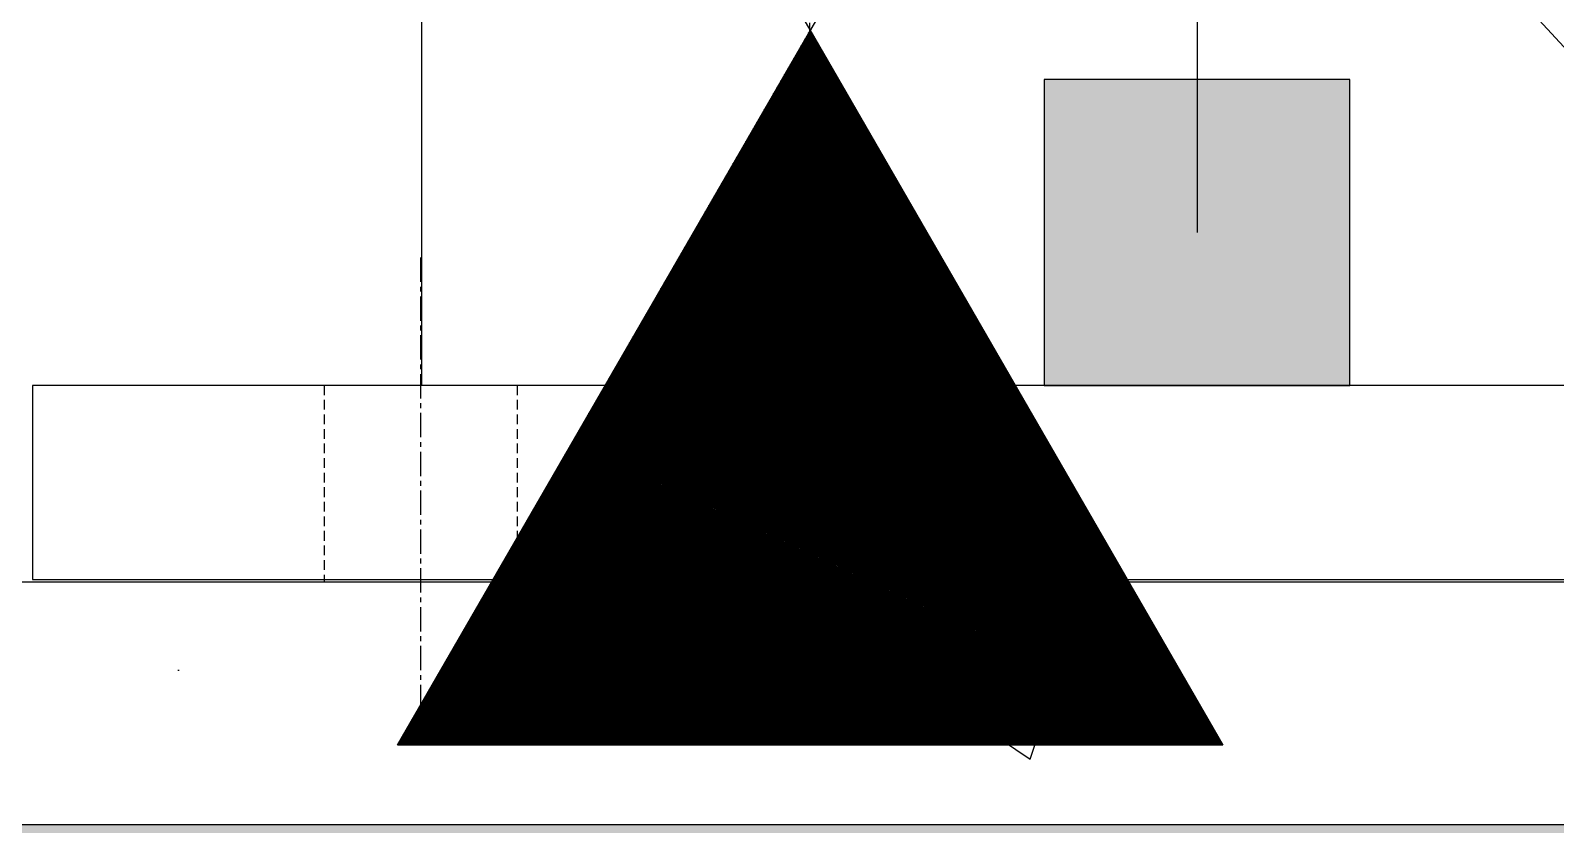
# Model space of a CAD drawing. Header units: millimetres. Extents: x -79526 to 153901, y -45620 to 21119.
# Drawn here: x 72367.3 to 72566.8, y -44324.3 to -44220.4 of the extents above; entities that cross this region are included whole.
import ezdxf

# ---------------------------------------------------------------- set-up
doc = ezdxf.new("R2010")
doc.units = ezdxf.units.MM
doc.header["$MEASUREMENT"] = 0
for name, pattern in [('ACAD_ISO02W100', [15, 12, -3]), ('CENTER', [50.8, 31.75, -6.35, 6.35, -6.35]), ('DASHED', [19.05, 12.7, -6.35])]:
    doc.linetypes.add(name, pattern=pattern)
for name, color, linetype in [('center', 7, 'CENTER'), ('Dashed', 7, 'DASHED'), ('notation', 6, 'Continuous'), ('Note', 7, 'Continuous'), ('Plot', 254, 'Continuous'), ('SolidLine', 7, 'Continuous')]:
    doc.layers.add(name, color=color, linetype=linetype)

# ---------------------------------------------------------------- blocks, each defined once
blk = doc.blocks.new('LOADPIN1')
at = {"color": 1}
for p, q in [((88678.05, -27778.37), (88786.05, -27965.43)), ((88678.05, -27965.43), (88786.05, -27778.52)), ((88786.05, -27965.43), (88678.05, -27965.43))]:
    blk.add_line(p, q, dxfattribs=at)
at = {"color": 1, "linetype": 'Continuous'}
for p, q in [((88729.88, -27875.66), (88732.63, -27872.9)), ((88730.12, -27875.24), (88732.57, -27872.79)), ((88730.36, -27874.82), (88732.5, -27872.68)), ((88730.6, -27874.4), (88732.44, -27872.57)), ((88730.84, -27873.98), (88732.37, -27872.46)), ((88731.09, -27873.57), (88732.31, -27872.34)), ((88731.33, -27873.15), (88732.24, -27872.23)), ((88731.57, -27872.73), (88732.18, -27872.12)), ((88731.81, -27872.31), (88732.11, -27872.01)), ((88725.53, -27883.19), (88733.8, -27874.92)), ((88725.77, -27882.77), (88733.73, -27874.81)), ((88726.01, -27882.35), (88733.67, -27874.7)), ((88726.26, -27881.93), (88733.6, -27874.59)), ((88726.5, -27881.51), (88733.54, -27874.47)), ((88726.74, -27881.09), (88733.47, -27874.36)), ((88726.98, -27880.68), (88733.41, -27874.25)), ((88727.22, -27880.26), (88733.34, -27874.14)), ((88727.46, -27879.84), (88733.28, -27874.02)), ((88727.7, -27879.42), (88733.21, -27873.91)), ((88727.95, -27879), (88733.15, -27873.8)), ((88728.19, -27878.59), (88733.08, -27873.69)), ((88728.43, -27878.17), (88733.02, -27873.58)), ((88728.67, -27877.75), (88732.95, -27873.46)), ((88728.91, -27877.33), (88732.89, -27873.35)), ((88729.15, -27876.91), (88732.83, -27873.24)), ((88729.4, -27876.49), (88732.76, -27873.13)), ((88729.64, -27876.08), (88732.7, -27873.02)), ((88721.18, -27890.71), (88734.96, -27876.94)), ((88721.43, -27890.3), (88734.9, -27876.83)), ((88721.67, -27889.88), (88734.83, -27876.71)), ((88721.91, -27889.46), (88734.77, -27876.6)), ((88722.15, -27889.04), (88734.7, -27876.49)), ((88722.39, -27888.62), (88734.64, -27876.38)), ((88722.63, -27888.21), (88734.57, -27876.27)), ((88722.88, -27887.79), (88734.51, -27876.15)), ((88723.12, -27887.37), (88734.44, -27876.04)), ((88723.36, -27886.95), (88734.38, -27875.93)), ((88723.6, -27886.53), (88734.31, -27875.82)), ((88723.84, -27886.11), (88734.25, -27875.71)), ((88724.08, -27885.7), (88734.18, -27875.59)), ((88724.32, -27885.28), (88734.12, -27875.48)), ((88724.57, -27884.86), (88734.05, -27875.37)), ((88724.81, -27884.44), (88733.99, -27875.26)), ((88725.05, -27884.02), (88733.93, -27875.15)), ((88725.29, -27883.6), (88733.86, -27875.03)), ((88716.84, -27898.24), (88736.13, -27878.96)), ((88717.08, -27897.83), (88736.06, -27878.84)), ((88717.32, -27897.41), (88736, -27878.73)), ((88717.56, -27896.99), (88735.93, -27878.62)), ((88717.8, -27896.57), (88735.87, -27878.51)), ((88718.05, -27896.15), (88735.8, -27878.4)), ((88718.29, -27895.73), (88735.74, -27878.28)), ((88718.53, -27895.32), (88735.67, -27878.17)), ((88718.77, -27894.9), (88735.61, -27878.06)), ((88719.01, -27894.48), (88735.54, -27877.95)), ((88719.25, -27894.06), (88735.48, -27877.84)), ((88719.49, -27893.64), (88735.41, -27877.72)), ((88719.74, -27893.22), (88735.35, -27877.61)), ((88719.98, -27892.81), (88735.28, -27877.5)), ((88720.22, -27892.39), (88735.22, -27877.39)), ((88720.46, -27891.97), (88735.15, -27877.27)), ((88720.7, -27891.55), (88735.09, -27877.16)), ((88720.94, -27891.13), (88735.03, -27877.05)), ((88712.49, -27905.77), (88737.29, -27880.97)), ((88712.73, -27905.35), (88737.23, -27880.86)), ((88712.97, -27904.94), (88737.16, -27880.75)), ((88713.22, -27904.52), (88737.1, -27880.64)), ((88713.46, -27904.1), (88737.03, -27880.53)), ((88713.7, -27903.68), (88736.97, -27880.41)), ((88713.94, -27903.26), (88736.9, -27880.3)), ((88714.18, -27902.84), (88736.84, -27880.19)), ((88714.42, -27902.43), (88736.77, -27880.08)), ((88714.66, -27902.01), (88736.71, -27879.96)), ((88714.91, -27901.59), (88736.64, -27879.85)), ((88715.15, -27901.17), (88736.58, -27879.74)), ((88715.39, -27900.75), (88736.51, -27879.63)), ((88715.63, -27900.33), (88736.45, -27879.52)), ((88715.87, -27899.92), (88736.38, -27879.4)), ((88716.11, -27899.5), (88736.32, -27879.29)), ((88716.36, -27899.08), (88736.25, -27879.18)), ((88716.6, -27898.66), (88736.19, -27879.07)), ((88708.39, -27912.88), (88738.39, -27882.88)), ((88708.63, -27912.46), (88738.33, -27882.77)), ((88708.87, -27912.05), (88738.26, -27882.65)), ((88709.11, -27911.63), (88738.2, -27882.54)), ((88709.35, -27911.21), (88738.13, -27882.43)), ((88709.59, -27910.79), (88738.07, -27882.32)), ((88709.84, -27910.37), (88738, -27882.21)), ((88710.08, -27909.95), (88737.94, -27882.09)), ((88710.32, -27909.54), (88737.87, -27881.98)), ((88710.56, -27909.12), (88737.81, -27881.87)), ((88710.8, -27908.7), (88737.74, -27881.76)), ((88711.04, -27908.28), (88737.68, -27881.65)), ((88711.28, -27907.86), (88737.61, -27881.53)), ((88711.53, -27907.45), (88737.55, -27881.42)), ((88711.77, -27907.03), (88737.48, -27881.31)), ((88712.01, -27906.61), (88737.42, -27881.2)), ((88712.25, -27906.19), (88737.35, -27881.09)), ((88704.04, -27920.41), (88739.55, -27884.9)), ((88704.28, -27919.99), (88739.49, -27884.78)), ((88704.52, -27919.57), (88739.43, -27884.67)), ((88704.76, -27919.16), (88739.36, -27884.56)), ((88705.01, -27918.74), (88739.3, -27884.45)), ((88705.25, -27918.32), (88739.23, -27884.34)), ((88705.49, -27917.9), (88739.17, -27884.22)), ((88705.73, -27917.48), (88739.1, -27884.11)), ((88705.97, -27917.07), (88739.04, -27884)), ((88706.21, -27916.65), (88738.97, -27883.89)), ((88706.45, -27916.23), (88738.91, -27883.78)), ((88706.7, -27915.81), (88738.84, -27883.66)), ((88706.94, -27915.39), (88738.78, -27883.55)), ((88707.18, -27914.97), (88738.71, -27883.44)), ((88707.42, -27914.56), (88738.65, -27883.33)), ((88707.66, -27914.14), (88738.58, -27883.21)), ((88707.9, -27913.72), (88738.52, -27883.1)), ((88708.14, -27913.3), (88738.45, -27882.99)), ((88699.69, -27927.94), (88740.72, -27886.91)), ((88699.93, -27927.52), (88740.65, -27886.8)), ((88700.18, -27927.1), (88740.59, -27886.69)), ((88700.42, -27926.69), (88740.53, -27886.58)), ((88700.66, -27926.27), (88740.46, -27886.46)), ((88700.9, -27925.85), (88740.4, -27886.35)), ((88701.14, -27925.43), (88740.33, -27886.24)), ((88701.38, -27925.01), (88740.27, -27886.13)), ((88701.62, -27924.59), (88740.2, -27886.02)), ((88701.87, -27924.18), (88740.14, -27885.9)), ((88702.11, -27923.76), (88740.07, -27885.79)), ((88702.35, -27923.34), (88740.01, -27885.68)), ((88702.59, -27922.92), (88739.94, -27885.57)), ((88702.83, -27922.5), (88739.88, -27885.46)), ((88703.07, -27922.08), (88739.81, -27885.34)), ((88703.32, -27921.67), (88739.75, -27885.23)), ((88703.56, -27921.25), (88739.68, -27885.12)), ((88703.8, -27920.83), (88739.62, -27885.01)), ((88695.35, -27935.47), (88741.88, -27888.93)), ((88695.59, -27935.05), (88741.82, -27888.82)), ((88695.83, -27934.63), (88741.75, -27888.71)), ((88696.07, -27934.21), (88741.69, -27888.59)), ((88696.31, -27933.8), (88741.63, -27888.48)), ((88696.55, -27933.38), (88741.56, -27888.37)), ((88696.8, -27932.96), (88741.5, -27888.26)), ((88697.04, -27932.54), (88741.43, -27888.15)), ((88697.28, -27932.12), (88741.37, -27888.03)), ((88697.52, -27931.7), (88741.3, -27887.92)), ((88697.76, -27931.29), (88741.24, -27887.81)), ((88698, -27930.87), (88741.17, -27887.7)), ((88698.24, -27930.45), (88741.11, -27887.59)), ((88698.49, -27930.03), (88741.04, -27887.47)), ((88698.73, -27929.61), (88740.98, -27887.36)), ((88698.97, -27929.19), (88740.91, -27887.25)), ((88699.21, -27928.78), (88740.85, -27887.14)), ((88699.45, -27928.36), (88740.78, -27887.03)), ((88691, -27943), (88743.05, -27890.95)), ((88691.24, -27942.58), (88742.98, -27890.84)), ((88691.48, -27942.16), (88742.92, -27890.72)), ((88691.72, -27941.74), (88742.85, -27890.61)), ((88691.97, -27941.32), (88742.79, -27890.5)), ((88692.21, -27940.91), (88742.73, -27890.39)), ((88692.45, -27940.49), (88742.66, -27890.28)), ((88692.69, -27940.07), (88742.6, -27890.16)), ((88692.93, -27939.65), (88742.53, -27890.05)), ((88693.17, -27939.23), (88742.47, -27889.94)), ((88693.41, -27938.81), (88742.4, -27889.83)), ((88693.66, -27938.4), (88742.34, -27889.71)), ((88693.9, -27937.98), (88742.27, -27889.6)), ((88694.14, -27937.56), (88742.21, -27889.49)), ((88694.38, -27937.14), (88742.14, -27889.38)), ((88694.62, -27936.72), (88742.08, -27889.27)), ((88694.86, -27936.31), (88742.01, -27889.15)), ((88695.1, -27935.89), (88741.95, -27889.04)), ((88686.65, -27950.53), (88744.21, -27892.97)), ((88686.89, -27950.11), (88744.15, -27892.85)), ((88687.14, -27949.69), (88744.08, -27892.74)), ((88687.38, -27949.27), (88744.02, -27892.63)), ((88687.62, -27948.85), (88743.95, -27892.52)), ((88687.86, -27948.43), (88743.89, -27892.4)), ((88688.1, -27948.02), (88743.83, -27892.29)), ((88688.34, -27947.6), (88743.76, -27892.18)), ((88688.58, -27947.18), (88743.7, -27892.07)), ((88688.83, -27946.76), (88743.63, -27891.96)), ((88689.07, -27946.34), (88743.57, -27891.84)), ((88689.31, -27945.92), (88743.5, -27891.73)), ((88689.55, -27945.51), (88743.44, -27891.62)), ((88689.79, -27945.09), (88743.37, -27891.51)), ((88690.03, -27944.67), (88743.31, -27891.4)), ((88690.28, -27944.25), (88743.24, -27891.28)), ((88690.52, -27943.83), (88743.18, -27891.17)), ((88690.76, -27943.42), (88743.11, -27891.06)), ((88682.55, -27957.64), (88745.31, -27894.87)), ((88682.79, -27957.22), (88745.25, -27894.76)), ((88683.03, -27956.8), (88745.18, -27894.65)), ((88683.27, -27956.38), (88745.12, -27894.53)), ((88683.51, -27955.96), (88745.05, -27894.42)), ((88683.76, -27955.54), (88744.99, -27894.31)), ((88684, -27955.13), (88744.93, -27894.2)), ((88684.24, -27954.71), (88744.86, -27894.09)), ((88684.48, -27954.29), (88744.8, -27893.97)), ((88684.72, -27953.87), (88744.73, -27893.86)), ((88684.96, -27953.45), (88744.67, -27893.75)), ((88685.2, -27953.04), (88744.6, -27893.64)), ((88685.45, -27952.62), (88744.54, -27893.53)), ((88685.69, -27952.2), (88744.47, -27893.41)), ((88685.93, -27951.78), (88744.41, -27893.3)), ((88686.17, -27951.36), (88744.34, -27893.19)), ((88686.41, -27950.94), (88744.28, -27893.08)), ((88678.2, -27965.16), (88746.48, -27896.89)), ((88678.44, -27964.75), (88746.41, -27896.78)), ((88678.68, -27964.33), (88746.35, -27896.66)), ((88678.93, -27963.91), (88746.28, -27896.55)), ((88679.17, -27963.49), (88746.22, -27896.44)), ((88679.41, -27963.07), (88746.15, -27896.33)), ((88679.65, -27962.66), (88746.09, -27896.22)), ((88679.89, -27962.24), (88746.03, -27896.1)), ((88680.13, -27961.82), (88745.96, -27895.99)), ((88680.37, -27961.4), (88745.9, -27895.88)), ((88680.62, -27960.98), (88745.83, -27895.77)), ((88680.86, -27960.56), (88745.77, -27895.65)), ((88681.1, -27960.15), (88745.7, -27895.54)), ((88681.34, -27959.73), (88745.64, -27895.43)), ((88681.58, -27959.31), (88745.57, -27895.32)), ((88681.82, -27958.89), (88745.51, -27895.21)), ((88682.06, -27958.47), (88745.44, -27895.09)), ((88682.31, -27958.05), (88745.38, -27894.98)), ((88678.12, -27965.43), (88746.54, -27897)), ((88678.29, -27965.43), (88746.61, -27897.11)), ((88678.47, -27965.43), (88746.67, -27897.22)), ((88678.65, -27965.43), (88746.74, -27897.34)), ((88678.82, -27965.43), (88746.8, -27897.45)), ((88679, -27965.43), (88746.87, -27897.56)), ((88679.18, -27965.43), (88746.93, -27897.67)), ((88679.35, -27965.43), (88747, -27897.78)), ((88679.53, -27965.43), (88747.06, -27897.9)), ((88679.71, -27965.43), (88747.13, -27898.01)), ((88679.88, -27965.43), (88747.19, -27898.12)), ((88680.06, -27965.43), (88747.25, -27898.23)), ((88680.24, -27965.43), (88747.32, -27898.34)), ((88680.41, -27965.43), (88747.38, -27898.46)), ((88680.59, -27965.43), (88747.45, -27898.57)), ((88680.77, -27965.43), (88747.51, -27898.68)), ((88680.94, -27965.43), (88747.58, -27898.79)), ((88681.12, -27965.43), (88747.64, -27898.9)), ((88681.3, -27965.43), (88747.71, -27899.02)), ((88681.47, -27965.43), (88747.77, -27899.13)), ((88681.65, -27965.43), (88747.84, -27899.24)), ((88681.83, -27965.43), (88747.9, -27899.35)), ((88682, -27965.43), (88747.97, -27899.47)), ((88682.18, -27965.43), (88748.03, -27899.58)), ((88682.36, -27965.43), (88748.1, -27899.69)), ((88682.53, -27965.43), (88748.16, -27899.8)), ((88682.71, -27965.43), (88748.23, -27899.91)), ((88682.89, -27965.43), (88748.29, -27900.03)), ((88683.07, -27965.43), (88748.35, -27900.14)), ((88683.24, -27965.43), (88748.42, -27900.25)), ((88683.42, -27965.43), (88748.48, -27900.36)), ((88683.6, -27965.43), (88748.55, -27900.47)), ((88683.77, -27965.43), (88748.61, -27900.59)), ((88683.95, -27965.43), (88748.68, -27900.7)), ((88684.13, -27965.43), (88748.74, -27900.81)), ((88684.3, -27965.43), (88748.81, -27900.92)), ((88684.48, -27965.43), (88748.87, -27901.03)), ((88684.66, -27965.43), (88748.94, -27901.15)), ((88684.83, -27965.43), (88749, -27901.26)), ((88685.01, -27965.43), (88749.07, -27901.37)), ((88685.19, -27965.43), (88749.13, -27901.48)), ((88685.36, -27965.43), (88749.2, -27901.59)), ((88685.54, -27965.43), (88749.26, -27901.71)), ((88685.72, -27965.43), (88749.33, -27901.82)), ((88685.89, -27965.43), (88749.39, -27901.93)), ((88686.07, -27965.43), (88749.45, -27902.04)), ((88686.25, -27965.43), (88749.52, -27902.15)), ((88686.42, -27965.43), (88749.58, -27902.27)), ((88686.6, -27965.43), (88749.65, -27902.38)), ((88686.78, -27965.43), (88749.71, -27902.49)), ((88686.95, -27965.43), (88749.78, -27902.6)), ((88687.13, -27965.43), (88749.84, -27902.72)), ((88687.31, -27965.43), (88749.91, -27902.83)), ((88687.48, -27965.43), (88749.97, -27902.94)), ((88687.66, -27965.43), (88750.04, -27903.05)), ((88687.84, -27965.43), (88750.1, -27903.16)), ((88688.02, -27965.43), (88750.17, -27903.28)), ((88688.19, -27965.43), (88750.23, -27903.39)), ((88688.37, -27965.43), (88750.3, -27903.5)), ((88688.55, -27965.43), (88750.36, -27903.61)), ((88688.72, -27965.43), (88750.43, -27903.72)), ((88688.9, -27965.43), (88750.49, -27903.84)), ((88689.08, -27965.43), (88750.55, -27903.95)), ((88689.25, -27965.43), (88750.62, -27904.06)), ((88689.43, -27965.43), (88750.68, -27904.17)), ((88689.61, -27965.43), (88750.75, -27904.28)), ((88689.78, -27965.43), (88750.81, -27904.4)), ((88689.96, -27965.43), (88750.88, -27904.51)), ((88690.14, -27965.43), (88750.94, -27904.62)), ((88690.31, -27965.43), (88751.01, -27904.73)), ((88690.49, -27965.43), (88751.07, -27904.84)), ((88690.67, -27965.43), (88751.14, -27904.96)), ((88690.84, -27965.43), (88751.2, -27905.07)), ((88691.02, -27965.43), (88751.27, -27905.18)), ((88691.2, -27965.43), (88751.33, -27905.29)), ((88691.37, -27965.43), (88751.4, -27905.41)), ((88691.55, -27965.43), (88751.46, -27905.52)), ((88691.73, -27965.43), (88751.53, -27905.63)), ((88691.9, -27965.43), (88751.59, -27905.74)), ((88692.08, -27965.43), (88751.65, -27905.85)), ((88692.26, -27965.43), (88751.72, -27905.97)), ((88692.43, -27965.43), (88751.78, -27906.08)), ((88692.61, -27965.43), (88751.85, -27906.19)), ((88692.79, -27965.43), (88751.91, -27906.3)), ((88692.96, -27965.43), (88751.98, -27906.41)), ((88693.14, -27965.43), (88752.04, -27906.53)), ((88693.32, -27965.43), (88752.11, -27906.64)), ((88693.5, -27965.43), (88752.17, -27906.75)), ((88693.67, -27965.43), (88752.24, -27906.86)), ((88693.85, -27965.43), (88752.3, -27906.97)), ((88694.03, -27965.43), (88752.37, -27907.09)), ((88694.2, -27965.43), (88752.43, -27907.2)), ((88694.38, -27965.43), (88752.5, -27907.31)), ((88694.56, -27965.43), (88752.56, -27907.42)), ((88694.73, -27965.43), (88752.63, -27907.53)), ((88694.91, -27965.43), (88752.69, -27907.65)), ((88695.09, -27965.43), (88752.75, -27907.76)), ((88695.26, -27965.43), (88752.82, -27907.87)), ((88695.44, -27965.43), (88752.88, -27907.98)), ((88695.62, -27965.43), (88752.95, -27908.09)), ((88695.79, -27965.43), (88753.01, -27908.21)), ((88695.97, -27965.43), (88753.08, -27908.32)), ((88696.15, -27965.43), (88753.14, -27908.43)), ((88696.32, -27965.43), (88753.21, -27908.54)), ((88696.5, -27965.43), (88753.27, -27908.66)), ((88696.68, -27965.43), (88753.34, -27908.77)), ((88696.85, -27965.43), (88753.4, -27908.88)), ((88697.03, -27965.43), (88753.47, -27908.99)), ((88697.21, -27965.43), (88753.53, -27909.1)), ((88697.38, -27965.43), (88753.6, -27909.22)), ((88697.56, -27965.43), (88753.66, -27909.33)), ((88697.74, -27965.43), (88753.73, -27909.44)), ((88697.91, -27965.43), (88753.79, -27909.55)), ((88698.09, -27965.43), (88753.85, -27909.66)), ((88698.27, -27965.43), (88753.92, -27909.78)), ((88698.44, -27965.43), (88753.98, -27909.89)), ((88698.62, -27965.43), (88754.05, -27910)), ((88698.8, -27965.43), (88754.11, -27910.11)), ((88698.98, -27965.43), (88754.18, -27910.22)), ((88699.15, -27965.43), (88754.24, -27910.34)), ((88699.33, -27965.43), (88754.31, -27910.45)), ((88699.51, -27965.43), (88754.37, -27910.56)), ((88699.68, -27965.43), (88754.44, -27910.67)), ((88699.86, -27965.43), (88754.5, -27910.78)), ((88700.04, -27965.43), (88754.57, -27910.9)), ((88700.21, -27965.43), (88754.63, -27911.01)), ((88700.39, -27965.43), (88754.7, -27911.12)), ((88700.57, -27965.43), (88754.76, -27911.23)), ((88700.74, -27965.43), (88754.83, -27911.34)), ((88700.92, -27965.43), (88754.89, -27911.46)), ((88701.1, -27965.43), (88754.95, -27911.57)), ((88701.27, -27965.43), (88755.02, -27911.68)), ((88701.45, -27965.43), (88755.08, -27911.79)), ((88701.63, -27965.43), (88755.15, -27911.91)), ((88701.8, -27965.43), (88755.21, -27912.02)), ((88701.98, -27965.43), (88755.28, -27912.13)), ((88702.16, -27965.43), (88755.34, -27912.24)), ((88702.33, -27965.43), (88755.41, -27912.35)), ((88702.51, -27965.43), (88755.47, -27912.47)), ((88702.69, -27965.43), (88755.54, -27912.58)), ((88702.86, -27965.43), (88755.6, -27912.69)), ((88703.04, -27965.43), (88755.67, -27912.8)), ((88703.22, -27965.43), (88755.73, -27912.91)), ((88703.39, -27965.43), (88755.8, -27913.03)), ((88703.57, -27965.43), (88755.86, -27913.14)), ((88703.75, -27965.43), (88755.93, -27913.25)), ((88703.92, -27965.43), (88755.99, -27913.36)), ((88704.1, -27965.43), (88756.05, -27913.47)), ((88704.28, -27965.43), (88756.12, -27913.59)), ((88704.46, -27965.43), (88756.18, -27913.7)), ((88704.63, -27965.43), (88756.25, -27913.81)), ((88704.81, -27965.43), (88756.31, -27913.92)), ((88704.99, -27965.43), (88756.38, -27914.03)), ((88705.16, -27965.43), (88756.44, -27914.15)), ((88705.34, -27965.43), (88756.51, -27914.26)), ((88705.52, -27965.43), (88756.57, -27914.37)), ((88705.69, -27965.43), (88756.64, -27914.48)), ((88705.87, -27965.43), (88756.7, -27914.59)), ((88706.05, -27965.43), (88756.77, -27914.71)), ((88706.22, -27965.43), (88756.83, -27914.82)), ((88706.4, -27965.43), (88756.9, -27914.93)), ((88706.58, -27965.43), (88756.96, -27915.04)), ((88706.75, -27965.43), (88757.03, -27915.16)), ((88706.93, -27965.43), (88757.09, -27915.27)), ((88707.11, -27965.43), (88757.15, -27915.38)), ((88707.28, -27965.43), (88757.22, -27915.49)), ((88707.46, -27965.43), (88757.28, -27915.6)), ((88707.64, -27965.43), (88757.35, -27915.72)), ((88707.81, -27965.43), (88757.41, -27915.83)), ((88707.99, -27965.43), (88757.48, -27915.94)), ((88708.17, -27965.43), (88757.54, -27916.05)), ((88708.34, -27965.43), (88757.61, -27916.16)), ((88708.52, -27965.43), (88757.67, -27916.28)), ((88708.7, -27965.43), (88757.74, -27916.39)), ((88708.87, -27965.43), (88757.8, -27916.5)), ((88709.05, -27965.43), (88757.87, -27916.61)), ((88709.23, -27965.43), (88757.93, -27916.72)), ((88709.4, -27965.43), (88758, -27916.84)), ((88709.58, -27965.43), (88758.06, -27916.95)), ((88709.76, -27965.43), (88758.13, -27917.06)), ((88709.94, -27965.43), (88758.19, -27917.17)), ((88710.11, -27965.43), (88758.25, -27917.28)), ((88710.29, -27965.43), (88758.32, -27917.4)), ((88710.47, -27965.43), (88758.38, -27917.51)), ((88710.64, -27965.43), (88758.45, -27917.62)), ((88710.82, -27965.43), (88758.51, -27917.73)), ((88711, -27965.43), (88758.58, -27917.85)), ((88711.17, -27965.43), (88758.64, -27917.96)), ((88711.35, -27965.43), (88758.71, -27918.07)), ((88711.53, -27965.43), (88758.77, -27918.18)), ((88711.7, -27965.43), (88758.84, -27918.29)), ((88711.88, -27965.43), (88758.9, -27918.41)), ((88712.06, -27965.43), (88758.97, -27918.52)), ((88712.23, -27965.43), (88759.03, -27918.63)), ((88712.41, -27965.43), (88759.1, -27918.74)), ((88712.59, -27965.43), (88759.16, -27918.85)), ((88712.76, -27965.43), (88759.23, -27918.97)), ((88712.94, -27965.43), (88759.29, -27919.08)), ((88713.12, -27965.43), (88759.35, -27919.19)), ((88713.29, -27965.43), (88759.42, -27919.3)), ((88713.47, -27965.43), (88759.48, -27919.41)), ((88713.65, -27965.43), (88759.55, -27919.53)), ((88713.82, -27965.43), (88759.61, -27919.64)), ((88714, -27965.43), (88759.68, -27919.75)), ((88714.18, -27965.43), (88759.74, -27919.86)), ((88714.35, -27965.43), (88759.81, -27919.97)), ((88714.53, -27965.43), (88759.87, -27920.09)), ((88714.71, -27965.43), (88759.94, -27920.2)), ((88714.89, -27965.43), (88760, -27920.31)), ((88715.06, -27965.43), (88760.07, -27920.42)), ((88715.24, -27965.43), (88760.13, -27920.53)), ((88715.42, -27965.43), (88760.2, -27920.65)), ((88715.59, -27965.43), (88760.26, -27920.76)), ((88715.77, -27965.43), (88760.33, -27920.87)), ((88715.95, -27965.43), (88760.39, -27920.98)), ((88716.12, -27965.43), (88760.45, -27921.1)), ((88716.3, -27965.43), (88760.52, -27921.21)), ((88716.48, -27965.43), (88760.58, -27921.32)), ((88716.65, -27965.43), (88760.65, -27921.43)), ((88716.83, -27965.43), (88760.71, -27921.54)), ((88717.01, -27965.43), (88760.78, -27921.66)), ((88717.18, -27965.43), (88760.84, -27921.77)), ((88717.36, -27965.43), (88760.91, -27921.88)), ((88717.54, -27965.43), (88760.97, -27921.99)), ((88717.71, -27965.43), (88761.04, -27922.1)), ((88717.89, -27965.43), (88761.1, -27922.22)), ((88718.07, -27965.43), (88761.17, -27922.33)), ((88718.24, -27965.43), (88761.23, -27922.44)), ((88718.42, -27965.43), (88761.3, -27922.55)), ((88718.6, -27965.43), (88761.36, -27922.66)), ((88718.77, -27965.43), (88761.43, -27922.78)), ((88718.95, -27965.43), (88761.49, -27922.89)), ((88719.13, -27965.43), (88761.55, -27923)), ((88719.3, -27965.43), (88761.62, -27923.11)), ((88719.48, -27965.43), (88761.68, -27923.22)), ((88719.66, -27965.43), (88761.75, -27923.34)), ((88719.83, -27965.43), (88761.81, -27923.45)), ((88720.01, -27965.43), (88761.88, -27923.56)), ((88720.19, -27965.43), (88761.94, -27923.67)), ((88720.37, -27965.43), (88762.01, -27923.78)), ((88720.54, -27965.43), (88762.07, -27923.9)), ((88720.72, -27965.43), (88762.14, -27924.01)), ((88720.9, -27965.43), (88762.2, -27924.12)), ((88721.07, -27965.43), (88762.27, -27924.23)), ((88721.25, -27965.43), (88762.33, -27924.35)), ((88721.43, -27965.43), (88762.4, -27924.46)), ((88721.6, -27965.43), (88762.46, -27924.57)), ((88721.78, -27965.43), (88762.53, -27924.68)), ((88721.96, -27965.43), (88762.59, -27924.79)), ((88722.13, -27965.43), (88762.65, -27924.91)), ((88722.31, -27965.43), (88762.72, -27925.02)), ((88722.49, -27965.43), (88762.78, -27925.13)), ((88722.66, -27965.43), (88762.85, -27925.24)), ((88722.84, -27965.43), (88762.91, -27925.35)), ((88723.02, -27965.43), (88762.98, -27925.47)), ((88723.19, -27965.43), (88763.04, -27925.58)), ((88723.37, -27965.43), (88763.11, -27925.69)), ((88723.55, -27965.43), (88763.17, -27925.8)), ((88723.72, -27965.43), (88763.24, -27925.91)), ((88723.9, -27965.43), (88763.3, -27926.03)), ((88724.08, -27965.43), (88763.37, -27926.14)), ((88724.25, -27965.43), (88763.43, -27926.25)), ((88724.43, -27965.43), (88763.5, -27926.36)), ((88724.61, -27965.43), (88763.56, -27926.47)), ((88724.78, -27965.43), (88763.63, -27926.59)), ((88724.96, -27965.43), (88763.69, -27926.7)), ((88725.14, -27965.43), (88763.75, -27926.81)), ((88725.31, -27965.43), (88763.82, -27926.92)), ((88725.49, -27965.43), (88763.88, -27927.03)), ((88725.67, -27965.43), (88763.95, -27927.15)), ((88725.85, -27965.43), (88764.01, -27927.26)), ((88726.02, -27965.43), (88764.08, -27927.37)), ((88726.2, -27965.43), (88764.14, -27927.48)), ((88726.38, -27965.43), (88764.21, -27927.6)), ((88726.55, -27965.43), (88764.27, -27927.71)), ((88726.73, -27965.43), (88764.34, -27927.82)), ((88726.91, -27965.43), (88764.4, -27927.93)), ((88727.08, -27965.43), (88764.47, -27928.04)), ((88727.26, -27965.43), (88764.53, -27928.16)), ((88727.44, -27965.43), (88764.6, -27928.27)), ((88727.61, -27965.43), (88764.66, -27928.38)), ((88727.79, -27965.43), (88764.73, -27928.49)), ((88727.97, -27965.43), (88764.79, -27928.6)), ((88728.14, -27965.43), (88764.85, -27928.72)), ((88728.32, -27965.43), (88764.92, -27928.83)), ((88728.5, -27965.43), (88764.98, -27928.94)), ((88728.67, -27965.43), (88765.05, -27929.05)), ((88728.85, -27965.43), (88765.11, -27929.16)), ((88729.03, -27965.43), (88765.18, -27929.28)), ((88729.2, -27965.43), (88765.24, -27929.39)), ((88729.38, -27965.43), (88765.31, -27929.5)), ((88729.56, -27965.43), (88765.37, -27929.61)), ((88729.73, -27965.43), (88765.44, -27929.72)), ((88729.91, -27965.43), (88765.5, -27929.84)), ((88730.09, -27965.43), (88765.57, -27929.95)), ((88730.26, -27965.43), (88765.63, -27930.06)), ((88730.44, -27965.43), (88765.7, -27930.17)), ((88730.62, -27965.43), (88765.76, -27930.29)), ((88730.79, -27965.43), (88765.82, -27930.4)), ((88730.97, -27965.43), (88765.89, -27930.51)), ((88731.15, -27965.43), (88765.95, -27930.62)), ((88731.33, -27965.43), (88766.02, -27930.73)), ((88731.5, -27965.43), (88766.08, -27930.85)), ((88731.68, -27965.43), (88766.15, -27930.96)), ((88731.86, -27965.43), (88766.21, -27931.07)), ((88732.03, -27965.43), (88766.28, -27931.18)), ((88732.21, -27965.43), (88766.34, -27931.29)), ((88732.39, -27965.43), (88766.41, -27931.41)), ((88732.56, -27965.43), (88766.47, -27931.52)), ((88732.74, -27965.43), (88766.54, -27931.63)), ((88732.92, -27965.43), (88766.6, -27931.74)), ((88733.09, -27965.43), (88766.67, -27931.85)), ((88733.27, -27965.43), (88766.73, -27931.97)), ((88733.45, -27965.43), (88766.8, -27932.08)), ((88733.62, -27965.43), (88766.86, -27932.19)), ((88733.8, -27965.43), (88766.92, -27932.3)), ((88733.98, -27965.43), (88766.99, -27932.41)), ((88734.15, -27965.43), (88767.05, -27932.53)), ((88734.33, -27965.43), (88767.12, -27932.64)), ((88734.51, -27965.43), (88767.18, -27932.75)), ((88734.68, -27965.43), (88767.25, -27932.86)), ((88734.86, -27965.43), (88767.31, -27932.97)), ((88735.04, -27965.43), (88767.38, -27933.09)), ((88735.21, -27965.43), (88767.44, -27933.2)), ((88735.39, -27965.43), (88767.51, -27933.31)), ((88735.57, -27965.43), (88767.57, -27933.42)), ((88735.74, -27965.43), (88767.64, -27933.54)), ((88735.92, -27965.43), (88767.7, -27933.65)), ((88736.1, -27965.43), (88767.77, -27933.76)), ((88736.28, -27965.43), (88767.83, -27933.87)), ((88736.45, -27965.43), (88767.9, -27933.98)), ((88736.63, -27965.43), (88767.96, -27934.1)), ((88736.81, -27965.43), (88768.02, -27934.21)), ((88736.98, -27965.43), (88768.09, -27934.32)), ((88737.16, -27965.43), (88768.15, -27934.43)), ((88737.34, -27965.43), (88768.22, -27934.54)), ((88737.51, -27965.43), (88768.28, -27934.66)), ((88737.69, -27965.43), (88768.35, -27934.77)), ((88737.87, -27965.43), (88768.41, -27934.88)), ((88738.04, -27965.43), (88768.48, -27934.99)), ((88738.22, -27965.43), (88768.54, -27935.1)), ((88738.4, -27965.43), (88768.61, -27935.22)), ((88738.57, -27965.43), (88768.67, -27935.33)), ((88738.75, -27965.43), (88768.74, -27935.44)), ((88738.93, -27965.43), (88768.8, -27935.55)), ((88739.1, -27965.43), (88768.87, -27935.66)), ((88739.28, -27965.43), (88768.93, -27935.78)), ((88739.46, -27965.43), (88769, -27935.89)), ((88739.63, -27965.43), (88769.06, -27936)), ((88739.81, -27965.43), (88769.12, -27936.11)), ((88739.99, -27965.43), (88769.19, -27936.22)), ((88740.16, -27965.43), (88769.25, -27936.34)), ((88740.34, -27965.43), (88769.32, -27936.45)), ((88740.52, -27965.43), (88769.38, -27936.56)), ((88740.69, -27965.43), (88769.45, -27936.67)), ((88740.87, -27965.43), (88769.51, -27936.79)), ((88741.05, -27965.43), (88769.58, -27936.9)), ((88741.22, -27965.43), (88769.64, -27937.01)), ((88741.4, -27965.43), (88769.71, -27937.12)), ((88741.58, -27965.43), (88769.77, -27937.23)), ((88741.76, -27965.43), (88769.84, -27937.35)), ((88741.93, -27965.43), (88769.9, -27937.46)), ((88742.11, -27965.43), (88769.97, -27937.57)), ((88742.29, -27965.43), (88770.03, -27937.68)), ((88742.46, -27965.43), (88770.1, -27937.79)), ((88742.64, -27965.43), (88770.16, -27937.91)), ((88742.82, -27965.43), (88770.22, -27938.02)), ((88742.99, -27965.43), (88770.29, -27938.13)), ((88743.17, -27965.43), (88770.35, -27938.24)), ((88743.35, -27965.43), (88770.42, -27938.35)), ((88743.52, -27965.43), (88770.48, -27938.47)), ((88743.7, -27965.43), (88770.55, -27938.58)), ((88743.88, -27965.43), (88770.61, -27938.69)), ((88744.05, -27965.43), (88770.68, -27938.8)), ((88744.23, -27965.43), (88770.74, -27938.91)), ((88744.41, -27965.43), (88770.81, -27939.03)), ((88744.58, -27965.43), (88770.87, -27939.14)), ((88744.76, -27965.43), (88770.94, -27939.25)), ((88744.94, -27965.43), (88771, -27939.36)), ((88745.11, -27965.43), (88771.07, -27939.47)), ((88745.29, -27965.43), (88771.13, -27939.59)), ((88745.47, -27965.43), (88771.2, -27939.7)), ((88745.64, -27965.43), (88771.26, -27939.81)), ((88745.82, -27965.43), (88771.32, -27939.92)), ((88746, -27965.43), (88771.39, -27940.04)), ((88746.17, -27965.43), (88771.45, -27940.15)), ((88746.35, -27965.43), (88771.52, -27940.26)), ((88746.53, -27965.43), (88771.58, -27940.37)), ((88746.7, -27965.43), (88771.65, -27940.48)), ((88746.88, -27965.43), (88771.71, -27940.6)), ((88747.06, -27965.43), (88771.78, -27940.71)), ((88747.24, -27965.43), (88771.84, -27940.82)), ((88747.41, -27965.43), (88771.91, -27940.93)), ((88747.59, -27965.43), (88771.97, -27941.04)), ((88747.77, -27965.43), (88772.04, -27941.16)), ((88747.94, -27965.43), (88772.1, -27941.27)), ((88748.12, -27965.43), (88772.17, -27941.38)), ((88748.3, -27965.43), (88772.23, -27941.49)), ((88748.47, -27965.43), (88772.3, -27941.6)), ((88748.65, -27965.43), (88772.36, -27941.72)), ((88748.83, -27965.43), (88772.42, -27941.83)), ((88749, -27965.43), (88772.49, -27941.94)), ((88749.18, -27965.43), (88772.55, -27942.05)), ((88749.36, -27965.43), (88772.62, -27942.16)), ((88749.53, -27965.43), (88772.68, -27942.28)), ((88749.71, -27965.43), (88772.75, -27942.39)), ((88749.89, -27965.43), (88772.81, -27942.5)), ((88750.06, -27965.43), (88772.88, -27942.61)), ((88750.24, -27965.43), (88772.94, -27942.73)), ((88750.42, -27965.43), (88773.01, -27942.84)), ((88750.59, -27965.43), (88773.07, -27942.95)), ((88750.77, -27965.43), (88773.14, -27943.06)), ((88750.95, -27965.43), (88773.2, -27943.17)), ((88751.12, -27965.43), (88773.27, -27943.29)), ((88751.3, -27965.43), (88773.33, -27943.4)), ((88751.48, -27965.43), (88773.4, -27943.51)), ((88751.65, -27965.43), (88773.46, -27943.62)), ((88751.83, -27965.43), (88773.52, -27943.73)), ((88752.01, -27965.43), (88773.59, -27943.85)), ((88752.18, -27965.43), (88773.65, -27943.96)), ((88752.36, -27965.43), (88773.72, -27944.07)), ((88752.54, -27965.43), (88773.78, -27944.18)), ((88752.72, -27965.43), (88773.85, -27944.29)), ((88752.89, -27965.43), (88773.91, -27944.41)), ((88753.07, -27965.43), (88773.98, -27944.52)), ((88753.25, -27965.43), (88774.04, -27944.63)), ((88753.42, -27965.43), (88774.11, -27944.74)), ((88753.6, -27965.43), (88774.17, -27944.85)), ((88753.78, -27965.43), (88774.24, -27944.97)), ((88753.95, -27965.43), (88774.3, -27945.08)), ((88754.13, -27965.43), (88774.37, -27945.19)), ((88754.31, -27965.43), (88774.43, -27945.3)), ((88754.48, -27965.43), (88774.5, -27945.41)), ((88754.66, -27965.43), (88774.56, -27945.53)), ((88754.84, -27965.43), (88774.62, -27945.64)), ((88755.01, -27965.43), (88774.69, -27945.75)), ((88755.19, -27965.43), (88774.75, -27945.86)), ((88755.37, -27965.43), (88774.82, -27945.98)), ((88755.54, -27965.43), (88774.88, -27946.09)), ((88755.72, -27965.43), (88774.95, -27946.2)), ((88755.9, -27965.43), (88775.01, -27946.31)), ((88756.07, -27965.43), (88775.08, -27946.42)), ((88756.25, -27965.43), (88775.14, -27946.54)), ((88756.43, -27965.43), (88775.21, -27946.65)), ((88756.6, -27965.43), (88775.27, -27946.76)), ((88756.78, -27965.43), (88775.34, -27946.87)), ((88756.96, -27965.43), (88775.4, -27946.98)), ((88757.13, -27965.43), (88775.47, -27947.1)), ((88757.31, -27965.43), (88775.53, -27947.21)), ((88757.49, -27965.43), (88775.6, -27947.32)), ((88757.67, -27965.43), (88775.66, -27947.43)), ((88757.84, -27965.43), (88775.72, -27947.54)), ((88758.02, -27965.43), (88775.79, -27947.66)), ((88758.2, -27965.43), (88775.85, -27947.77)), ((88758.37, -27965.43), (88775.92, -27947.88)), ((88758.55, -27965.43), (88775.98, -27947.99)), ((88758.73, -27965.43), (88776.05, -27948.1)), ((88758.9, -27965.43), (88776.11, -27948.22)), ((88759.08, -27965.43), (88776.18, -27948.33)), ((88759.26, -27965.43), (88776.24, -27948.44)), ((88759.43, -27965.43), (88776.31, -27948.55)), ((88759.61, -27965.43), (88776.37, -27948.66)), ((88759.79, -27965.43), (88776.44, -27948.78)), ((88759.96, -27965.43), (88776.5, -27948.89)), ((88760.14, -27965.43), (88776.57, -27949)), ((88760.32, -27965.43), (88776.63, -27949.11)), ((88760.49, -27965.43), (88776.7, -27949.23)), ((88760.67, -27965.43), (88776.76, -27949.34)), ((88760.85, -27965.43), (88776.82, -27949.45)), ((88761.02, -27965.43), (88776.89, -27949.56)), ((88761.2, -27965.43), (88776.95, -27949.67)), ((88761.38, -27965.43), (88777.02, -27949.79)), ((88761.55, -27965.43), (88777.08, -27949.9)), ((88761.73, -27965.43), (88777.15, -27950.01)), ((88761.91, -27965.43), (88777.21, -27950.12)), ((88762.08, -27965.43), (88777.28, -27950.23)), ((88762.26, -27965.43), (88777.34, -27950.35)), ((88762.44, -27965.43), (88777.41, -27950.46)), ((88762.61, -27965.43), (88777.47, -27950.57)), ((88762.79, -27965.43), (88777.54, -27950.68)), ((88762.97, -27965.43), (88777.6, -27950.79)), ((88763.15, -27965.43), (88777.67, -27950.91)), ((88763.32, -27965.43), (88777.73, -27951.02)), ((88763.5, -27965.43), (88777.8, -27951.13)), ((88763.68, -27965.43), (88777.86, -27951.24)), ((88763.85, -27965.43), (88777.92, -27951.35)), ((88764.03, -27965.43), (88777.99, -27951.47)), ((88764.21, -27965.43), (88778.05, -27951.58)), ((88764.38, -27965.43), (88778.12, -27951.69)), ((88764.56, -27965.43), (88778.18, -27951.8)), ((88764.74, -27965.43), (88778.25, -27951.91)), ((88764.91, -27965.43), (88778.31, -27952.03)), ((88765.09, -27965.43), (88778.38, -27952.14)), ((88765.27, -27965.43), (88778.44, -27952.25)), ((88765.44, -27965.43), (88778.51, -27952.36)), ((88765.62, -27965.43), (88778.57, -27952.48)), ((88765.8, -27965.43), (88778.64, -27952.59)), ((88765.97, -27965.43), (88778.7, -27952.7)), ((88766.15, -27965.43), (88778.77, -27952.81)), ((88766.33, -27965.43), (88778.83, -27952.92)), ((88766.5, -27965.43), (88778.9, -27953.04)), ((88766.68, -27965.43), (88778.96, -27953.15)), ((88766.86, -27965.43), (88779.02, -27953.26)), ((88767.03, -27965.43), (88779.09, -27953.37)), ((88767.21, -27965.43), (88779.15, -27953.48)), ((88767.39, -27965.43), (88779.22, -27953.6)), ((88767.56, -27965.43), (88779.28, -27953.71)), ((88767.74, -27965.43), (88779.35, -27953.82)), ((88767.92, -27965.43), (88779.41, -27953.93)), ((88768.09, -27965.43), (88779.48, -27954.04)), ((88768.27, -27965.43), (88779.54, -27954.16)), ((88768.45, -27965.43), (88779.61, -27954.27)), ((88768.63, -27965.43), (88779.67, -27954.38)), ((88768.8, -27965.43), (88779.74, -27954.49)), ((88768.98, -27965.43), (88779.8, -27954.6)), ((88769.16, -27965.43), (88779.87, -27954.72)), ((88769.33, -27965.43), (88779.93, -27954.83)), ((88769.51, -27965.43), (88780, -27954.94)), ((88769.69, -27965.43), (88780.06, -27955.05)), ((88769.86, -27965.43), (88780.12, -27955.16)), ((88770.04, -27965.43), (88780.19, -27955.28)), ((88770.22, -27965.43), (88780.25, -27955.39)), ((88770.39, -27965.43), (88780.32, -27955.5)), ((88770.57, -27965.43), (88780.38, -27955.61)), ((88770.75, -27965.43), (88780.45, -27955.73)), ((88770.92, -27965.43), (88780.51, -27955.84)), ((88771.1, -27965.43), (88780.58, -27955.95)), ((88771.28, -27965.43), (88780.64, -27956.06)), ((88771.45, -27965.43), (88780.71, -27956.17)), ((88771.63, -27965.43), (88780.77, -27956.29)), ((88771.81, -27965.43), (88780.84, -27956.4)), ((88771.98, -27965.43), (88780.9, -27956.51)), ((88772.16, -27965.43), (88780.97, -27956.62)), ((88772.34, -27965.43), (88781.03, -27956.73)), ((88772.51, -27965.43), (88781.1, -27956.85)), ((88772.69, -27965.43), (88781.16, -27956.96)), ((88772.87, -27965.43), (88781.22, -27957.07)), ((88773.04, -27965.43), (88781.29, -27957.18)), ((88773.22, -27965.43), (88781.35, -27957.29)), ((88773.4, -27965.43), (88781.42, -27957.41)), ((88773.57, -27965.43), (88781.48, -27957.52)), ((88773.75, -27965.43), (88781.55, -27957.63)), ((88773.93, -27965.43), (88781.61, -27957.74)), ((88774.11, -27965.43), (88781.68, -27957.85)), ((88774.28, -27965.43), (88781.74, -27957.97)), ((88774.46, -27965.43), (88781.81, -27958.08)), ((88774.64, -27965.43), (88781.87, -27958.19)), ((88774.81, -27965.43), (88781.94, -27958.3)), ((88774.99, -27965.43), (88782, -27958.42)), ((88775.17, -27965.43), (88782.07, -27958.53)), ((88775.34, -27965.43), (88782.13, -27958.64)), ((88775.52, -27965.43), (88782.2, -27958.75)), ((88775.7, -27965.43), (88782.26, -27958.86)), ((88775.87, -27965.43), (88782.32, -27958.98)), ((88776.05, -27965.43), (88782.39, -27959.09)), ((88776.23, -27965.43), (88782.45, -27959.2)), ((88776.4, -27965.43), (88782.52, -27959.31)), ((88776.58, -27965.43), (88782.58, -27959.42)), ((88776.76, -27965.43), (88782.65, -27959.54)), ((88776.93, -27965.43), (88782.71, -27959.65)), ((88777.11, -27965.43), (88782.78, -27959.76)), ((88777.29, -27965.43), (88782.84, -27959.87)), ((88777.46, -27965.43), (88782.91, -27959.98)), ((88777.64, -27965.43), (88782.97, -27960.1)), ((88777.82, -27965.43), (88783.04, -27960.21)), ((88777.99, -27965.43), (88783.1, -27960.32)), ((88778.17, -27965.43), (88783.17, -27960.43)), ((88778.35, -27965.43), (88783.23, -27960.54)), ((88778.52, -27965.43), (88783.3, -27960.66)), ((88778.7, -27965.43), (88783.36, -27960.77)), ((88778.88, -27965.43), (88783.42, -27960.88)), ((88779.06, -27965.43), (88783.49, -27960.99)), ((88779.23, -27965.43), (88783.55, -27961.1)), ((88779.41, -27965.43), (88783.62, -27961.22)), ((88779.59, -27965.43), (88783.68, -27961.33)), ((88779.76, -27965.43), (88783.75, -27961.44)), ((88779.94, -27965.43), (88783.81, -27961.55)), ((88780.12, -27965.43), (88783.88, -27961.67)), ((88780.29, -27965.43), (88783.94, -27961.78)), ((88780.47, -27965.43), (88784.01, -27961.89)), ((88780.65, -27965.43), (88784.07, -27962)), ((88780.82, -27965.43), (88784.14, -27962.11)), ((88781, -27965.43), (88784.2, -27962.23)), ((88781.18, -27965.43), (88784.27, -27962.34)), ((88781.35, -27965.43), (88784.33, -27962.45)), ((88781.53, -27965.43), (88784.4, -27962.56)), ((88781.71, -27965.43), (88784.46, -27962.67)), ((88781.88, -27965.43), (88784.52, -27962.79)), ((88782.06, -27965.43), (88784.59, -27962.9)), ((88782.24, -27965.43), (88784.65, -27963.01)), ((88782.41, -27965.43), (88784.72, -27963.12)), ((88782.59, -27965.43), (88784.78, -27963.23)), ((88782.77, -27965.43), (88784.85, -27963.35)), ((88782.94, -27965.43), (88784.91, -27963.46)), ((88783.12, -27965.43), (88784.98, -27963.57)), ((88783.3, -27965.43), (88785.04, -27963.68)), ((88783.47, -27965.43), (88785.11, -27963.79)), ((88783.65, -27965.43), (88785.17, -27963.91)), ((88783.83, -27965.43), (88785.24, -27964.02)), ((88784, -27965.43), (88785.3, -27964.13)), ((88784.18, -27965.43), (88785.37, -27964.24)), ((88784.36, -27965.43), (88785.43, -27964.35)), ((88784.54, -27965.43), (88785.5, -27964.47)), ((88784.71, -27965.43), (88785.56, -27964.58)), ((88784.89, -27965.43), (88785.62, -27964.69)), ((88785.07, -27965.43), (88785.69, -27964.8)), ((88785.24, -27965.43), (88785.75, -27964.92)), ((88785.42, -27965.43), (88785.82, -27965.03)), ((88785.6, -27965.43), (88785.88, -27965.14)), ((88785.77, -27965.43), (88785.95, -27965.25)), ((88785.95, -27965.43), (88786.01, -27965.36))]:
    blk.add_line(p, q, dxfattribs=at)

msp = doc.modelspace()

# ---------------------------------------------------------------- hatches: boundary and pattern name
at = {"layer": 'notation'}
h = msp.add_hatch(color=1, dxfattribs=at)
h.dxf.hatch_style = 1
h.paths.add_polyline_path([(72499.92, -44226.83), (72499.92, -44266.83), (72539.92, -44266.83), (72539.92, -44226.83)])
at = {"layer": 'Plot', "ltscale": 0.1}
h = msp.add_hatch(dxfattribs=at)
h.set_pattern_fill('AR-CONC', color=256, scale=0.9)
h.set_pattern_definition([(50, (139190.66, -217014.33), (163.9662, -14.34518), [17.145, -188.595]), (355, (139190.66, -217014.33), (-31.71908, 171.95116), [13.716, -150.87653]), (100.45144, (139204.32, -217015.52), (132.24712, 157.60598), [14.57101, -160.28122]), (46.1842, (139190.66, -216968.6), (243.97114, -37.8381), [25.7175, -282.8925]), (96.63556, (139211, -216971.76), (213.66372, 222.6835), [21.85652, -240.42205]), (351.18415, (139190.66, -216968.6), (213.66372, 222.6835), [20.57397, -226.31376]), (21, (139213.52, -216980.04), (136.45295, -92.03868), [17.145, -188.595]), (326, (139213.52, -216980.04), (55.62183, 165.76917), [13.716, -150.876]), (71.451445, (139224.89, -216987.71), (192.07478, 73.73049), [14.57101, -160.28094]), (37.5, (139190.66, -217014.33), (2.779743, 76.099535), [0, -149.0472, 0, -153.162, 0, -151.4475]), (7.5, (139190.66, -217014.33), (60.137696, 90.162517), [0, -87.3252, 0, -145.6182, 0, -57.7215]), (327.5, (139139.68, -217014.33), (122.031536, -5.15587), [0, -57.15, 0, -178.308, 0, -236.601]), (317.5, (139116.82, -217014.33), (133.316263, 22.88384), [0, -74.295, 0, -118.4148, 0, -168.021])])
h.paths.add_polyline_path([(72652.82, -44324.28), (72652.82, -44292.53), (70620.82, -44292.53), (70620.82, -44324.28)])
h = msp.add_hatch(color=9, dxfattribs=at)
h.dxf.hatch_style = 1
h.paths.add_polyline_path([(69655.62, -44324.28), (69503.22, -44324.28), (68236.82, -44324.28), (68236.82, -44974.28), (68332, -44974.28), (68332, -44669.28), (69655.62, -44669.28)])
h.paths.add_polyline_path([(70925.62, -44324.28), (69655.62, -44324.28), (69655.62, -44669.28), (69856, -44669.28), (69856, -44974.28), (70585.82, -44974.28), (70585.82, -44949.28), (70925.62, -44949.28)])
h.paths.add_polyline_path([(71636.82, -44324.28), (70925.62, -44324.28), (70925.62, -44949.28), (71636.82, -44949.28)])
h.paths.add_polyline_path([(72348.02, -44324.28), (71636.82, -44324.28), (71636.82, -44949.28), (72348.02, -44949.28)])
h.paths.add_polyline_path([(73618.02, -44324.28), (72348.02, -44324.28), (72348.02, -44949.28), (72687.82, -44949.28), (72687.82, -44974.28), (73417.65, -44974.28), (73417.65, -44669.28), (73443.05, -44669.28), (73618.02, -44669.28)])
h.paths.add_polyline_path([(75036.82, -44324.28), (73618.02, -44324.28), (73618.02, -44669.28), (74941.65, -44669.28), (74941.65, -44974.28), (75036.82, -44974.28)])

# ---------------------------------------------------------------- linework, layer by layer
at = {"color": 1}
msp.add_line((72519.92, -43829.83), (72519.92, -44246.83), dxfattribs=at)
msp.add_lwpolyline([(72499.92, -44266.83), (72539.92, -44266.83), (72539.92, -44226.83), (72499.92, -44226.83)], close=True, dxfattribs=at)
at = {"layer": 'center', "linetype": 'ACAD_ISO02W100', "ltscale": 0.1}
msp.add_line((72469.25, -44246.1), (72469.25, -44107.73), dxfattribs=at)
at = {"layer": 'center', "ltscale": 0.1}
msp.add_line((72418.32, -44250.12), (72418.32, -44309.47), dxfattribs=at)
at = {"layer": 'Dashed', "ltscale": 0.1}
for p, q in [((72405.69, -44266.83), (72405.69, -44292.53)), ((72430.96, -44266.83), (72430.96, -44292.53))]:
    msp.add_line(p, q, dxfattribs=at)
at = {"layer": 'Note'}
for p, q in [((70620.82, -44292.53), (72652.82, -44292.53)), ((70620.82, -44324.28), (72652.82, -44324.28))]:
    msp.add_line(p, q, dxfattribs=at)
at = {"layer": 'SolidLine'}
for p, q in [((72608.82, -44266.83), (72506.56, -44156.15)), ((72418.45, -44189.9), (72418.45, -44266.83))]:
    msp.add_line(p, q, dxfattribs=at)
msp.add_lwpolyline([(72672.32, -44266.83), (72367.52, -44266.83), (72367.52, -44292.23), (72672.32, -44292.23)], close=True, dxfattribs=at)

# ---------------------------------------------------------------- block references
msp.add_blockref('LOADPIN1', (-16262.76, -16348.45))

doc.saveas('drawing.dxf')
